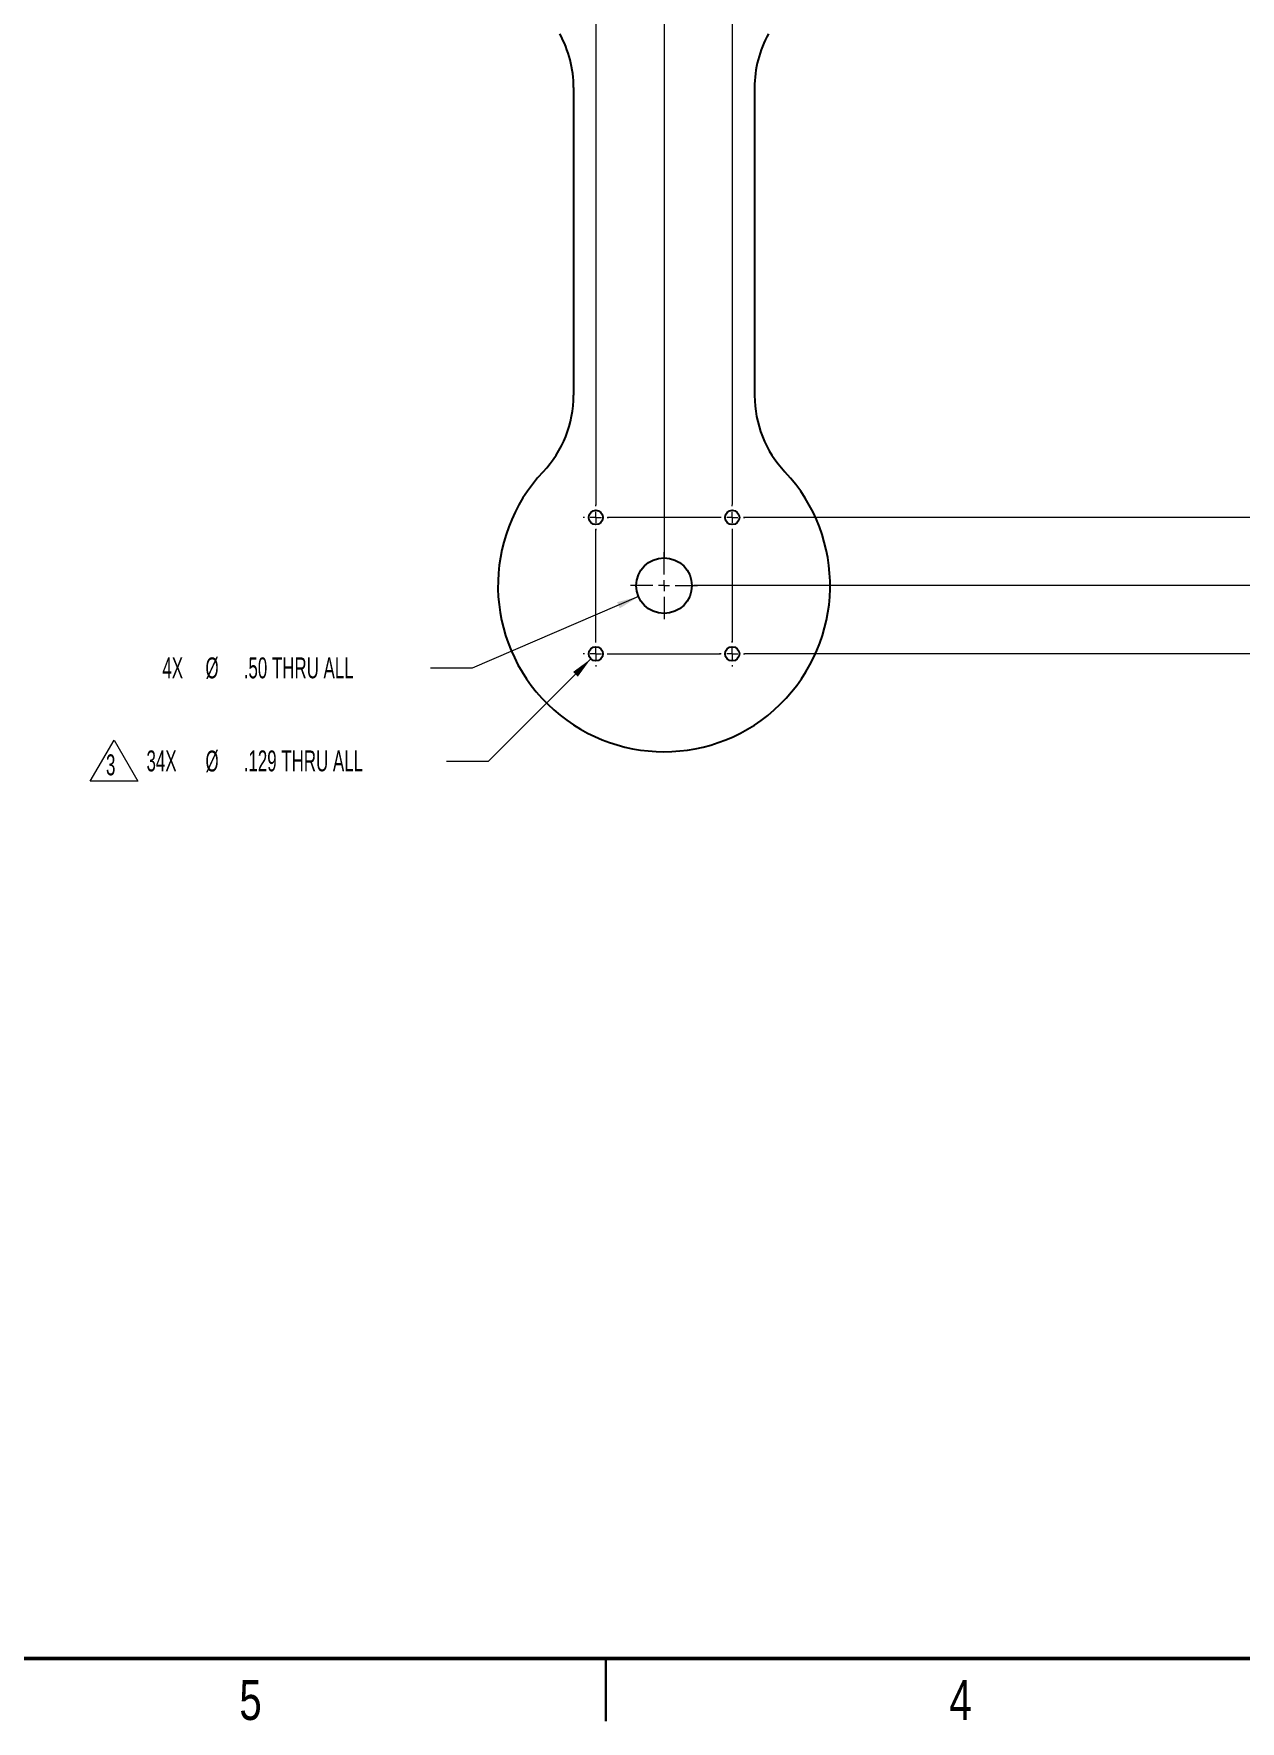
# Model space of a CAD drawing. Header units: inches. Extents: x 0.1 to 33.9, y 0.1 to 21.9.
# Drawn here: x 13.57 to 20.8, y 0.12 to 10.23 of the extents above; entities that cross this region are included whole.
import ezdxf

# ---------------------------------------------------------------- set-up
doc = ezdxf.new("R2010")
doc.units = ezdxf.units.IN
doc.header["$MEASUREMENT"] = 0
doc.layers.add('FORMAT', color=7, linetype='Continuous')
doc.styles.add('SLDTEXTSTYLE0', font='TXT', dxfattribs={"width": 0.605})
doc.styles.add('SLDTEXTSTYLE3', font='TXT', dxfattribs={"width": 0.75})
doc.dimstyles.new('SLDDIMSTYLE3', dxfattribs={"dimtxt": 0.125, "dimasz": 0.13, "dimexe": 0, "dimexo": 0.0625, "dimgap": 0.03125, "dimtad": 0, "dimtih": 1, "dimtoh": 1, "dimdec": 3, "dimlfac": 1.5, "dimrnd": 1e-09, "dimzin": 12, "dimdsep": 46, "dimtxsty": 'SLDTEXTSTYLE0', "dimsah": 1, "dimcen": 0, "dimadec": 0, "dimazin": 3, "dimtfac": 1, "dimtdec": 3, "dimtofl": 0, "dimtmove": 0, "dimatfit": 3, "dimfxl": 1, "dimfrac": 2, "dimtolj": 1, "dimtzin": 12, "dimarcsym": 0})
doc.dimstyles.new('SLDDIMSTYLE4', dxfattribs={"dimtxt": 0.125, "dimasz": 0.13, "dimexe": 0, "dimexo": 0.0625, "dimgap": 0.03125, "dimtad": 0, "dimtih": 1, "dimtoh": 1, "dimlfac": 1.5, "dimrnd": 1e-09, "dimzin": 4, "dimdsep": 46, "dimtxsty": 'SLDTEXTSTYLE0', "dimsah": 1, "dimcen": 0, "dimadec": 0, "dimazin": 1, "dimtfac": 1, "dimtdec": 3, "dimtofl": 0, "dimtmove": 0, "dimatfit": 3, "dimfxl": 1, "dimfrac": 2, "dimtolj": 1, "dimtzin": 12, "dimarcsym": 0})

# ---------------------------------------------------------------- blocks, each defined once
blk = doc.blocks.new('SW_NOTE_7')
at = {"color": 0, "linetype": 'Continuous', "lineweight": 0}
for p, q in [((-0.095, 0), (0.048, 0.247)), ((0.048, 0.247), (0.19, 0)), ((0.19, 0), (-0.095, 0))]:
    blk.add_line(p, q, dxfattribs=at)
at = {"color": 0, "linetype": 'Continuous', "lineweight": 0, "insert": (0, 0.161), "char_height": 0.125, "attachment_point": 1, "style": 'SLDTEXTSTYLE0'}
blk.add_mtext('3', dxfattribs=at)
blk = doc.blocks.new('_D_34')
at = {"color": 3, "linetype": 'Continuous', "lineweight": 18}
for p, q in [((16.909, 6.486), (16.295, 5.872)), ((16.295, 5.872), (16.045, 5.872))]:
    blk.add_line(p, q, dxfattribs=at)
blk.add_solid([(16.909, 6.486), (16.803, 6.408), (16.832, 6.38)], dxfattribs=at)
at = {"color": 3, "linetype": 'Continuous', "lineweight": 18, "char_height": 0.125, "attachment_point": 1, "style": 'SLDTEXTSTYLE0'}
for s, insert in [('34X', (14.25, 5.938)), ('%%c', (14.603, 5.937)), ('.129 THRU ALL', (14.832, 5.938))]:
    blk.add_mtext(s, dxfattribs=dict(at, insert=insert))
blk = doc.blocks.new('_D_35')
at = {"color": 3, "linetype": 'Continuous', "lineweight": 18}
for p, q in [((17.195, 6.859), (16.2, 6.43)), ((16.2, 6.43), (15.95, 6.43))]:
    blk.add_line(p, q, dxfattribs=at)
blk.add_solid([(17.195, 6.859), (17.067, 6.826), (17.083, 6.789)], dxfattribs=at)
at = {"color": 3, "linetype": 'Continuous', "lineweight": 18, "char_height": 0.125, "attachment_point": 1, "style": 'SLDTEXTSTYLE0'}
for s, insert in [('4X', (14.345, 6.495)), ('%%c', (14.603, 6.495)), ('.50 THRU ALL', (14.832, 6.495))]:
    blk.add_mtext(s, dxfattribs=dict(at, insert=insert))
blk = doc.blocks.new('SW_CENTERMARKSYMBOL_0')
at = {"color": 0, "linetype": 'Continuous', "lineweight": 0}
for p, q in [((0, 0.067), (0, 9.169)), ((-0.067, 0), (-11.988, 0)), ((0, 0), (-0.033, 0)), ((0, 0), (0, 0.033)), ((0, 0), (0, -0.033)), ((0, 0), (0.033, 0)), ((0.067, 0), (0.2, 0)), ((0, -0.067), (0, -0.2))]:
    blk.add_line(p, q, dxfattribs=at)
blk = doc.blocks.new('SW_CENTERMARKSYMBOL_2')
at = {"color": 0, "linetype": 'Continuous', "lineweight": 0}
for p, q in [((0, 0.067), (0, 0.2)), ((-0.067, 0), (-0.2, 0)), ((0, 0), (-0.033, 0)), ((0, 0), (0, 0.033)), ((0, 0), (0, -0.033)), ((0, 0), (0.033, 0)), ((0.067, 0), (12.036, 0)), ((0, -0.067), (0, -9.162))]:
    blk.add_line(p, q, dxfattribs=at)
blk = doc.blocks.new('SW_CENTERMARKSYMBOL_3')
at = {"color": 0, "linetype": 'Continuous', "lineweight": 0}
for p, q in [((0, 0.067), (0, 0.2)), ((-0.067, 0), (-0.2, 0)), ((0, 0), (-0.033, 0)), ((0, 0), (0, 0.033)), ((0, 0), (0, -0.033)), ((0, 0), (0.033, 0)), ((0.067, 0), (0.2, 0)), ((0, -0.067), (0, -0.2))]:
    blk.add_line(p, q, dxfattribs=at)
blk = doc.blocks.new('SW_CENTERMARKSYMBOL_4')
at = {"color": 0, "linetype": 'Continuous', "lineweight": 0}
for p, q in [((-0.067, 0), (-0.076, 0)), ((0, 0), (-0.033, 0)), ((0, 0.067), (0, 0.076)), ((0, 0), (0, 0.033)), ((0, 0), (0, -0.033)), ((0, 0), (0.033, 0)), ((0.067, 0), (0.076, 0)), ((0, -0.067), (0, -0.076))]:
    blk.add_line(p, q, dxfattribs=at)
blk = doc.blocks.new('SW_CENTERMARKSYMBOL_5')
at = {"color": 0, "linetype": 'Continuous', "lineweight": 0}
for p, q in [((-0.067, 0), (-0.746, 0)), ((0, 0), (-0.033, 0)), ((0, 0.067), (0, 0.076)), ((0, 0), (0, 0.033)), ((0, 0), (0, -0.033)), ((0, 0), (0.033, 0)), ((0.067, 0), (0.076, 0)), ((0, -0.067), (0, -0.747))]:
    blk.add_line(p, q, dxfattribs=at)
blk = doc.blocks.new('SW_CENTERMARKSYMBOL_6')
at = {"color": 0, "linetype": 'Continuous', "lineweight": 0}
for p, q in [((-0.067, 0), (-0.076, 0)), ((0, 0), (-0.033, 0)), ((0, 0.067), (0, 0.076)), ((0, 0), (0, 0.033)), ((0, 0), (0, -0.033)), ((0, 0), (0.033, 0)), ((0.067, 0), (0.076, 0)), ((0, -0.067), (0, -0.076))]:
    blk.add_line(p, q, dxfattribs=at)
blk = doc.blocks.new('SW_CENTERMARKSYMBOL_7')
at = {"color": 0, "linetype": 'Continuous', "lineweight": 0}
for p, q in [((0, 0.067), (0, 0.747)), ((-0.067, 0), (-0.076, 0)), ((0, 0), (-0.033, 0)), ((0, 0), (0, 0.033)), ((0, 0), (0, -0.033)), ((0, 0), (0.033, 0)), ((0.067, 0), (0.746, 0)), ((0, -0.067), (0, -0.076))]:
    blk.add_line(p, q, dxfattribs=at)
blk = doc.blocks.new('SW_CENTERMARKSYMBOL_9')
at = {"color": 0, "linetype": 'Continuous', "lineweight": 0}
for p, q in [((0, 0.067), (0, 0.745)), ((-0.067, 0), (-11.277, 0)), ((0, 0), (-0.033, 0)), ((0, 0), (0, 0.033)), ((0, 0), (0, -0.033)), ((0, 0), (0.033, 0)), ((0.067, 0), (0.75, 0)), ((0, -0.067), (0, -0.076))]:
    blk.add_line(p, q, dxfattribs=at)
blk = doc.blocks.new('SW_CENTERMARKSYMBOL_10')
at = {"color": 0, "linetype": 'Continuous', "lineweight": 0}
for p, q in [((-0.067, 0), (-11.283, 0)), ((0, 0), (-0.033, 0)), ((0, 0.067), (0, 0.076)), ((0, 0), (0, 0.033)), ((0, 0), (0, -0.033)), ((0, 0), (0.033, 0)), ((0.067, 0), (0.076, 0)), ((0, -0.067), (0, -0.076))]:
    blk.add_line(p, q, dxfattribs=at)
blk = doc.blocks.new('SW_CENTERMARKSYMBOL_14')
at = {"color": 0, "linetype": 'Continuous', "lineweight": 0}
for p, q in [((0, 0.067), (0, 0.745)), ((-0.067, 0), (-0.745, 0)), ((0, 0), (-0.033, 0)), ((0, 0), (0, 0.033)), ((0, 0), (0, -0.033)), ((0, 0), (0.033, 0)), ((0.067, 0), (11.307, 0)), ((0, -0.067), (0, -8.439))]:
    blk.add_line(p, q, dxfattribs=at)
blk = doc.blocks.new('SW_CENTERMARKSYMBOL_15')
at = {"color": 0, "linetype": 'Continuous', "lineweight": 0}
for p, q in [((-0.067, 0), (-0.076, 0)), ((0, 0), (-0.033, 0)), ((0, 0.067), (0, 0.076)), ((0, 0), (0, 0.033)), ((0, 0), (0, -0.033)), ((0, 0), (0.033, 0)), ((0.067, 0), (0.076, 0)), ((0, -0.067), (0, -8.442))]:
    blk.add_line(p, q, dxfattribs=at)
blk = doc.blocks.new('SW_CENTERMARKSYMBOL_37')
at = {"color": 0, "linetype": 'Continuous', "lineweight": 0}
for p, q in [((-0.067, 0), (-6.914, 0)), ((0, 0), (-0.033, 0)), ((0, 0.067), (0, 0.076)), ((0, 0), (0, 0.033)), ((0, 0), (0, -0.033)), ((0, 0), (0.033, 0)), ((0.067, 0), (7.143, 0)), ((0, -0.067), (0, -5.81))]:
    blk.add_line(p, q, dxfattribs=at)

msp = doc.modelspace()

# ---------------------------------------------------------------- linework, layer by layer
at = {"color": 7, "linetype": 'Continuous', "lineweight": 25}
for p, q in [((16.80664, 9.90683), (16.80664, 8.06471)), ((17.88998, 9.90683), (17.88998, 8.06365)), ((17, 0.12496), (17, 0.50004)), ((17, 0.5), (17, 0.125))]:
    msp.add_line(p, q, dxfattribs=at)
for centre, radius in [((16.93957, 7.33303), 0.04283), ((17.75604, 7.33303), 0.04283), ((17.34781, 6.92479), 0.16667), ((16.93957, 6.51656), 0.04283), ((17.75604, 6.51656), 0.04283)]:
    msp.add_circle(centre, radius, dxfattribs=at)
for centre, radius, start, end in [((16.13998, 9.90683), 0.66667, 0, 28.955024), ((18.55664, 9.90683), 0.66667, 151.044976, 180), ((16.13998, 8.06471), 0.66667, 316.656917, 0), ((18.55664, 8.06365), 0.66667, 180, 223.292562), ((17.34781, 6.92479), 0.99414, 136.656917, 43.292562)]:
    msp.add_arc(centre, radius, start, end, dxfattribs=at)
at = {"layer": 'FORMAT', "linetype": 'Continuous', "lineweight": 50}
msp.add_line((33.5, 0.5), (0.5, 0.5), dxfattribs=at)

# ---------------------------------------------------------------- block references
at = {"color": 3, "linetype": 'Continuous', "lineweight": 0}
for name, p in [('SW_CENTERMARKSYMBOL_14', (17.75604, 15.84888)), ('SW_CENTERMARKSYMBOL_2', (17.34781, 16.25712)), ('SW_CENTERMARKSYMBOL_0', (29.51447, 6.92479)), ('SW_CENTERMARKSYMBOL_15', (16.93957, 15.84888)), ('SW_CENTERMARKSYMBOL_37', (23.43164, 11.59096)), ('SW_CENTERMARKSYMBOL_6', (16.93957, 7.33303)), ('SW_CENTERMARKSYMBOL_5', (17.75604, 7.33303)), ('SW_CENTERMARKSYMBOL_10', (29.10724, 7.33303)), ('SW_CENTERMARKSYMBOL_7', (16.93957, 6.51656)), ('SW_CENTERMARKSYMBOL_9', (29.10724, 6.51656)), ('SW_CENTERMARKSYMBOL_3', (17.34781, 6.92479)), ('SW_CENTERMARKSYMBOL_4', (17.75604, 6.51656)), ('SW_NOTE_7', (14.00738, 5.75327))]:
    msp.add_blockref(name, p, dxfattribs=at)

# ---------------------------------------------------------------- texts
at = {"color": 3, "linetype": 'Continuous', "lineweight": 0, "char_height": 0.24, "attachment_point": 2, "style": 'SLDTEXTSTYLE3'}
for s, insert in [('5', (14.87258, 0.37259)), ('4', (19.12258, 0.37259))]:
    msp.add_mtext(s, dxfattribs=dict(at, insert=insert))

# ---------------------------------------------------------------- dimensions: what is measured, and where the dimension line sits
at = {"color": 3, "linetype": 'Continuous', "lineweight": 18}
for p1, p2, text, dimstyle, picture, middle in [((17.50087, 6.99075), (17.19475, 6.85883), '4X <> THRU ALL\\P', 'SLDDIMSTYLE4', '_D_35', (15.14744, 6.42999)), ((16.96986, 6.54684), (16.90928, 6.48627), '34X <> THRU ALL\\P', 'SLDDIMSTYLE3', '_D_34', (15.14754, 5.87216))]:
    dim = msp.add_diameter_dim_2p(p1=p1, p2=p2, text=text, dimstyle=dimstyle, dxfattribs=at)
    dim.commit()
    dim.dimension.update_dxf_attribs({"geometry": picture, "text_midpoint": middle, "dimtype": 163})

doc.saveas('drawing.dxf')
